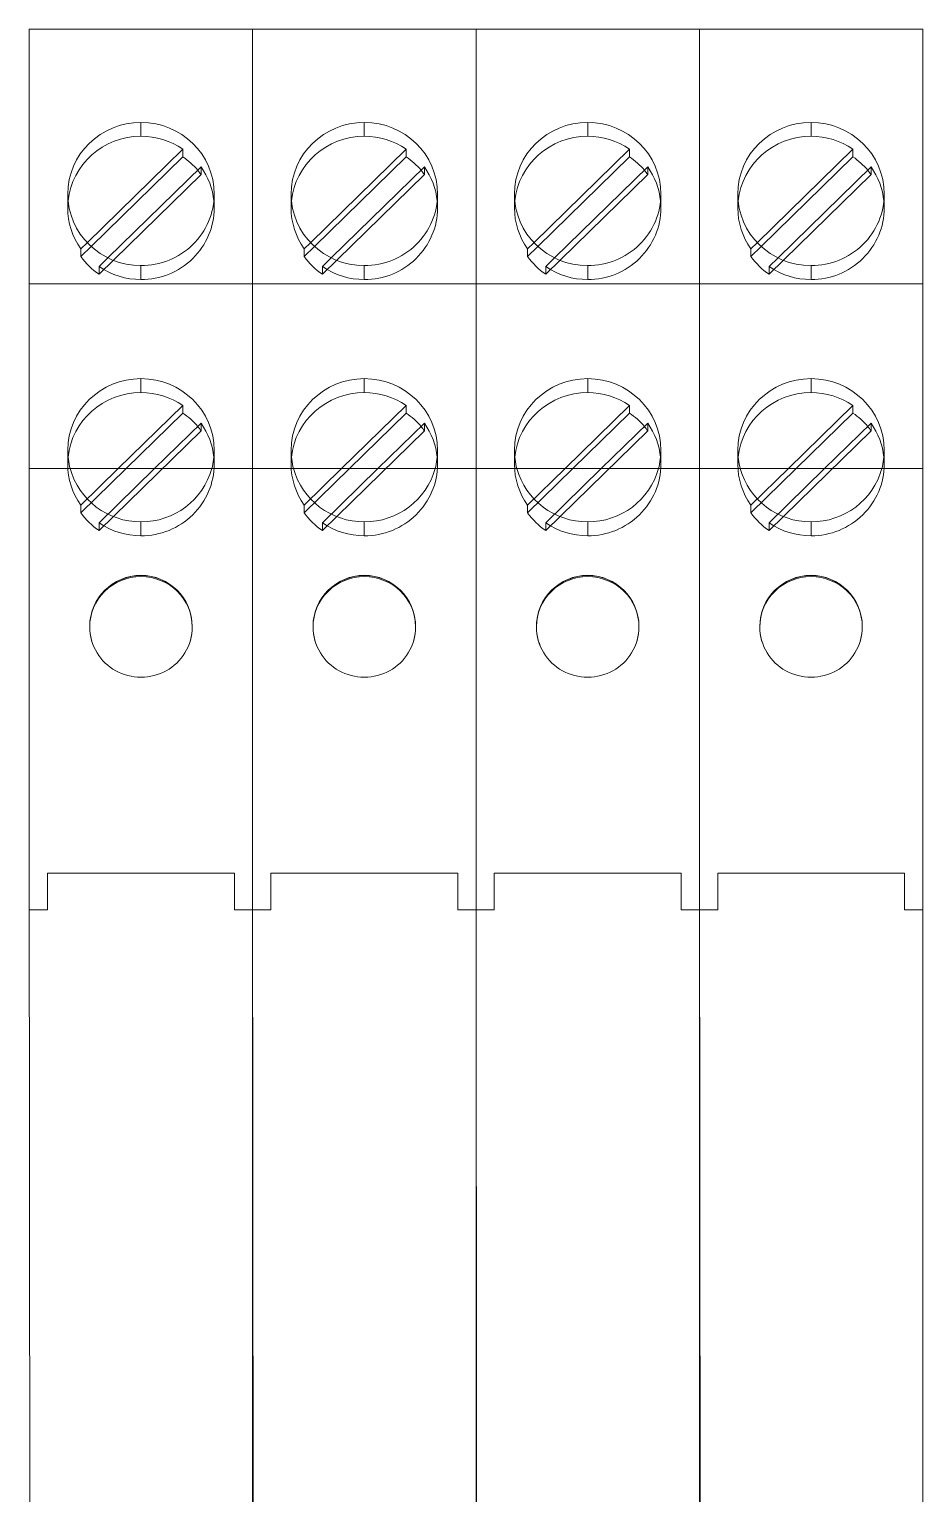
# Model space of a CAD drawing. Header units: millimetres. Extents: x 1359 to 3577, y 1336 to 3557.
# Drawn here: x 3034.85 to 3059.25, y 2521.56 to 2561.56 of the extents above; entities that cross this region are included whole.
import ezdxf

# ---------------------------------------------------------------- set-up
doc = ezdxf.new("R2010")
doc.units = ezdxf.units.MM
doc.layers.add('000-PI-Oprema', color=30, linetype='Continuous', lineweight=5)

msp = doc.modelspace()

# ---------------------------------------------------------------- linework, layer by layer
at = {"layer": '000-PI-Oprema', "color": 0, "linetype": 'ByBlock', "lineweight": 0}
for p, q in [((3034.852, 2561.556), (3040.952, 2561.556)), ((3034.852, 2555.101), (3034.852, 2561.556)), ((3034.852, 2561.556), (3034.852, 2561.556)), ((3034.852, 2561.556), (3034.852, 2561.556)), ((3034.852, 2561.556), (3040.952, 2561.556)), ((3034.852, 2555.101), (3034.852, 2561.556)), ((3034.852, 2561.556), (3034.852, 2561.556)), ((3034.852, 2561.556), (3034.852, 2561.556)), ((3040.952, 2561.556), (3040.952, 2561.556)), ((3040.952, 2561.556), (3040.952, 2561.556)), ((3040.952, 2561.556), (3040.952, 2561.556)), ((3040.952, 2555.101), (3040.952, 2561.556)), ((3040.952, 2561.556), (3040.952, 2561.556)), ((3040.952, 2561.556), (3040.952, 2561.556)), ((3040.952, 2561.556), (3040.952, 2561.556)), ((3040.952, 2555.101), (3040.952, 2561.556)), ((3040.952, 2561.556), (3047.052, 2561.556)), ((3040.952, 2555.101), (3040.952, 2561.556)), ((3040.952, 2561.556), (3040.952, 2561.556)), ((3040.952, 2561.556), (3040.952, 2561.556)), ((3040.952, 2561.556), (3040.952, 2561.556)), ((3040.952, 2561.556), (3047.052, 2561.556)), ((3040.952, 2555.101), (3040.952, 2561.556)), ((3040.952, 2561.556), (3040.952, 2561.556)), ((3040.952, 2561.556), (3040.952, 2561.556)), ((3040.952, 2561.556), (3040.952, 2561.556)), ((3047.052, 2561.556), (3047.052, 2561.556)), ((3047.052, 2561.556), (3047.052, 2561.556)), ((3047.052, 2561.556), (3047.052, 2561.556)), ((3047.052, 2555.101), (3047.052, 2561.556)), ((3047.052, 2561.556), (3047.052, 2561.556)), ((3047.052, 2561.556), (3047.052, 2561.556)), ((3047.052, 2561.556), (3047.052, 2561.556)), ((3047.052, 2555.101), (3047.052, 2561.556)), ((3047.052, 2561.556), (3053.152, 2561.556)), ((3047.052, 2555.101), (3047.052, 2561.556)), ((3047.052, 2561.556), (3047.052, 2561.556)), ((3047.052, 2561.556), (3047.052, 2561.556)), ((3047.052, 2561.556), (3047.052, 2561.556)), ((3047.052, 2561.556), (3053.152, 2561.556)), ((3047.052, 2555.101), (3047.052, 2561.556)), ((3047.052, 2561.556), (3047.052, 2561.556)), ((3047.052, 2561.556), (3047.052, 2561.556)), ((3047.052, 2561.556), (3047.052, 2561.556)), ((3053.152, 2561.556), (3053.152, 2561.556)), ((3053.152, 2561.556), (3053.152, 2561.556)), ((3053.152, 2561.556), (3053.152, 2561.556)), ((3053.152, 2555.101), (3053.152, 2561.556)), ((3053.152, 2561.556), (3053.152, 2561.556)), ((3053.152, 2561.556), (3053.152, 2561.556)), ((3053.152, 2561.556), (3053.152, 2561.556)), ((3053.152, 2555.101), (3053.152, 2561.556)), ((3053.152, 2561.556), (3059.252, 2561.556)), ((3053.152, 2555.101), (3053.152, 2561.556)), ((3053.152, 2561.556), (3053.152, 2561.556)), ((3053.152, 2561.556), (3053.152, 2561.556)), ((3053.152, 2561.556), (3053.152, 2561.556)), ((3053.152, 2561.556), (3059.252, 2561.556)), ((3053.152, 2555.101), (3053.152, 2561.556)), ((3053.152, 2561.556), (3053.152, 2561.556)), ((3053.152, 2561.556), (3053.152, 2561.556)), ((3053.152, 2561.556), (3053.152, 2561.556)), ((3059.252, 2561.556), (3059.252, 2561.556)), ((3059.252, 2561.556), (3059.252, 2561.556)), ((3059.252, 2561.556), (3059.252, 2561.556)), ((3059.252, 2555.101), (3059.252, 2561.556)), ((3059.252, 2561.556), (3059.252, 2561.556)), ((3059.252, 2561.556), (3059.252, 2561.556)), ((3059.252, 2561.556), (3059.252, 2561.556)), ((3059.252, 2555.101), (3059.252, 2561.556)), ((3059.252, 2561.556), (3059.252, 2561.556)), ((3059.252, 2561.556), (3059.252, 2561.556)), ((3040.952, 2560.711), (3040.952, 2561.156)), ((3040.952, 2560.711), (3040.952, 2561.156)), ((3047.052, 2560.711), (3047.052, 2561.156)), ((3047.052, 2560.711), (3047.052, 2561.156)), ((3053.152, 2560.711), (3053.152, 2561.156)), ((3053.152, 2560.711), (3053.152, 2561.156)), ((3059.252, 2560.711), (3059.252, 2561.156)), ((3059.252, 2560.711), (3059.252, 2561.156)), ((3034.852, 2560.056), (3034.852, 2560.056)), ((3034.852, 2560.056), (3034.852, 2560.056)), ((3040.952, 2560.056), (3040.952, 2560.056)), ((3040.952, 2560.056), (3040.952, 2560.056)), ((3047.052, 2560.056), (3047.052, 2560.056)), ((3047.052, 2560.056), (3047.052, 2560.056)), ((3053.152, 2560.056), (3053.152, 2560.056)), ((3053.152, 2560.056), (3053.152, 2560.056)), ((3037.902, 2559.013), (3037.902, 2558.634)), ((3040.952, 2557.993), (3040.952, 2558.869)), ((3040.952, 2557.993), (3040.952, 2558.869)), ((3044.002, 2559.013), (3044.002, 2558.634)), ((3047.052, 2557.993), (3047.052, 2558.869)), ((3047.052, 2557.993), (3047.052, 2558.869)), ((3050.102, 2559.013), (3050.102, 2558.634)), ((3053.152, 2557.993), (3053.152, 2558.869)), ((3053.152, 2557.993), (3053.152, 2558.869)), ((3056.202, 2559.013), (3056.202, 2558.634)), ((3059.252, 2557.993), (3059.252, 2558.869)), ((3059.252, 2557.993), (3059.252, 2558.869)), ((3039.047, 2558.281), (3036.435, 2555.727)), ((3036.541, 2555.623), (3039.047, 2558.073)), ((3039.047, 2558.281), (3039.047, 2558.073)), ((3045.147, 2558.281), (3042.535, 2555.727)), ((3042.641, 2555.623), (3045.147, 2558.073)), ((3045.147, 2558.281), (3045.147, 2558.073)), ((3051.247, 2558.281), (3048.635, 2555.727)), ((3048.741, 2555.623), (3051.247, 2558.073)), ((3051.247, 2558.281), (3051.247, 2558.073)), ((3057.347, 2558.281), (3054.735, 2555.727)), ((3054.841, 2555.623), (3057.347, 2558.073)), ((3057.347, 2558.281), (3057.347, 2558.073)), ((3037, 2555.311), (3039.542, 2557.797)), ((3039.542, 2557.797), (3039.542, 2557.589)), ((3043.1, 2555.311), (3045.642, 2557.797)), ((3045.642, 2557.797), (3045.642, 2557.589)), ((3049.2, 2555.311), (3051.742, 2557.797)), ((3051.742, 2557.797), (3051.742, 2557.589)), ((3055.3, 2555.311), (3057.842, 2557.797)), ((3057.842, 2557.797), (3057.842, 2557.589)), ((3039.542, 2557.589), (3036.757, 2554.865)), ((3045.642, 2557.589), (3042.857, 2554.865)), ((3051.742, 2557.589), (3048.957, 2554.865)), ((3057.842, 2557.589), (3055.057, 2554.865)), ((3035.902, 2556.677), (3035.902, 2557.057)), ((3039.902, 2556.677), (3039.902, 2557.057)), ((3042.002, 2556.677), (3042.002, 2557.057)), ((3046.002, 2556.677), (3046.002, 2557.057)), ((3048.102, 2556.677), (3048.102, 2557.057)), ((3052.102, 2556.677), (3052.102, 2557.057)), ((3054.202, 2556.677), (3054.202, 2557.057)), ((3058.202, 2556.677), (3058.202, 2557.057)), ((3036.435, 2555.727), (3036.262, 2555.557)), ((3036.262, 2555.35), (3036.541, 2555.623)), ((3042.535, 2555.727), (3042.362, 2555.557)), ((3042.362, 2555.35), (3042.641, 2555.623)), ((3048.635, 2555.727), (3048.462, 2555.557)), ((3048.462, 2555.35), (3048.741, 2555.623)), ((3054.735, 2555.727), (3054.562, 2555.557)), ((3054.562, 2555.35), (3054.841, 2555.623)), ((3036.262, 2555.557), (3036.262, 2555.35)), ((3036.757, 2555.073), (3037, 2555.311)), ((3042.362, 2555.557), (3042.362, 2555.35)), ((3042.857, 2555.073), (3043.1, 2555.311)), ((3048.462, 2555.557), (3048.462, 2555.35)), ((3048.957, 2555.073), (3049.2, 2555.311)), ((3054.562, 2555.557), (3054.562, 2555.35)), ((3055.057, 2555.073), (3055.3, 2555.311)), ((3034.852, 2554.556), (3034.852, 2555.101)), ((3034.852, 2554.556), (3034.852, 2555.101)), ((3036.757, 2555.073), (3036.757, 2554.865)), ((3037.902, 2555.101), (3037.902, 2554.721)), ((3040.952, 2554.556), (3040.952, 2555.101)), ((3040.952, 2554.556), (3040.952, 2555.101)), ((3040.952, 2554.556), (3040.952, 2555.101)), ((3040.952, 2554.556), (3040.952, 2555.101)), ((3042.857, 2555.073), (3042.857, 2554.865)), ((3044.002, 2555.101), (3044.002, 2554.721)), ((3047.052, 2554.556), (3047.052, 2555.101)), ((3047.052, 2554.556), (3047.052, 2555.101)), ((3047.052, 2554.556), (3047.052, 2555.101)), ((3047.052, 2554.556), (3047.052, 2555.101)), ((3048.957, 2555.073), (3048.957, 2554.865)), ((3050.102, 2555.101), (3050.102, 2554.721)), ((3053.152, 2554.556), (3053.152, 2555.101)), ((3053.152, 2554.556), (3053.152, 2555.101)), ((3053.152, 2554.556), (3053.152, 2555.101)), ((3053.152, 2554.556), (3053.152, 2555.101)), ((3055.057, 2555.073), (3055.057, 2554.865)), ((3056.202, 2555.101), (3056.202, 2554.721)), ((3059.252, 2554.556), (3059.252, 2555.101)), ((3059.252, 2554.556), (3059.252, 2555.101)), ((3034.852, 2554.605), (3040.952, 2554.605)), ((3034.852, 2554.556), (3034.852, 2554.556)), ((3034.852, 2554.556), (3034.852, 2549.556)), ((3034.852, 2554.556), (3034.852, 2554.556)), ((3034.852, 2554.556), (3034.852, 2549.556)), ((3040.952, 2554.605), (3047.052, 2554.605)), ((3040.952, 2554.556), (3040.952, 2554.556)), ((3040.952, 2549.556), (3040.952, 2554.556)), ((3040.952, 2554.556), (3040.952, 2554.556)), ((3040.952, 2549.556), (3040.952, 2554.556)), ((3040.952, 2554.556), (3040.952, 2554.556)), ((3040.952, 2554.556), (3040.952, 2549.556)), ((3040.952, 2554.556), (3040.952, 2554.556)), ((3040.952, 2554.556), (3040.952, 2549.556)), ((3047.052, 2554.605), (3053.152, 2554.605)), ((3047.052, 2554.556), (3047.052, 2554.556)), ((3047.052, 2549.556), (3047.052, 2554.556)), ((3047.052, 2554.556), (3047.052, 2554.556)), ((3047.052, 2549.556), (3047.052, 2554.556)), ((3047.052, 2554.556), (3047.052, 2554.556)), ((3047.052, 2554.556), (3047.052, 2549.556)), ((3047.052, 2554.556), (3047.052, 2554.556)), ((3047.052, 2554.556), (3047.052, 2549.556)), ((3053.152, 2554.605), (3059.252, 2554.605)), ((3053.152, 2554.556), (3053.152, 2554.556)), ((3053.152, 2549.556), (3053.152, 2554.556)), ((3053.152, 2554.556), (3053.152, 2554.556)), ((3053.152, 2549.556), (3053.152, 2554.556)), ((3053.152, 2554.556), (3053.152, 2554.556)), ((3053.152, 2554.556), (3053.152, 2549.556)), ((3053.152, 2554.556), (3053.152, 2554.556)), ((3053.152, 2554.556), (3053.152, 2549.556)), ((3059.252, 2554.556), (3059.252, 2554.556)), ((3059.252, 2549.556), (3059.252, 2554.556)), ((3059.252, 2554.556), (3059.252, 2554.556)), ((3059.252, 2549.556), (3059.252, 2554.556)), ((3037.902, 2552.013), (3037.902, 2551.634)), ((3044.002, 2552.013), (3044.002, 2551.634)), ((3050.102, 2552.013), (3050.102, 2551.634)), ((3056.202, 2552.013), (3056.202, 2551.634)), ((3040.952, 2550.993), (3040.952, 2551.865)), ((3040.952, 2550.993), (3040.952, 2551.865)), ((3047.052, 2550.993), (3047.052, 2551.865)), ((3047.052, 2550.993), (3047.052, 2551.865)), ((3053.152, 2550.993), (3053.152, 2551.865)), ((3053.152, 2550.993), (3053.152, 2551.865)), ((3059.252, 2550.993), (3059.252, 2551.865)), ((3059.252, 2550.993), (3059.252, 2551.865)), ((3039.047, 2551.281), (3037.283, 2549.556)), ((3039.047, 2551.281), (3039.047, 2551.073)), ((3045.147, 2551.281), (3043.383, 2549.556)), ((3045.147, 2551.281), (3045.147, 2551.073)), ((3051.247, 2551.281), (3049.483, 2549.556)), ((3051.247, 2551.281), (3051.247, 2551.073)), ((3057.347, 2551.281), (3055.583, 2549.556)), ((3057.347, 2551.281), (3057.347, 2551.073)), ((3037.496, 2549.556), (3039.047, 2551.073)), ((3043.596, 2549.556), (3045.147, 2551.073)), ((3049.696, 2549.556), (3051.247, 2551.073)), ((3055.796, 2549.556), (3057.347, 2551.073)), ((3039.542, 2550.589), (3036.757, 2547.865)), ((3038.273, 2549.556), (3039.542, 2550.797)), ((3039.542, 2550.797), (3039.542, 2550.589)), ((3045.642, 2550.589), (3042.857, 2547.865)), ((3044.373, 2549.556), (3045.642, 2550.797)), ((3045.642, 2550.797), (3045.642, 2550.589)), ((3051.742, 2550.589), (3048.957, 2547.865)), ((3050.473, 2549.556), (3051.742, 2550.797)), ((3051.742, 2550.797), (3051.742, 2550.589)), ((3057.842, 2550.589), (3055.057, 2547.865)), ((3056.573, 2549.556), (3057.842, 2550.797)), ((3057.842, 2550.797), (3057.842, 2550.589)), ((3035.902, 2549.677), (3035.902, 2550.057)), ((3039.902, 2549.677), (3039.902, 2550.057)), ((3042.002, 2549.677), (3042.002, 2550.057)), ((3046.002, 2549.677), (3046.002, 2550.057)), ((3048.102, 2549.677), (3048.102, 2550.057)), ((3052.102, 2549.677), (3052.102, 2550.057)), ((3054.202, 2549.677), (3054.202, 2550.057)), ((3058.202, 2549.677), (3058.202, 2550.057)), ((3034.852, 2549.556), (3040.952, 2549.556)), ((3034.852, 2539.206), (3034.852, 2549.556)), ((3034.852, 2549.556), (3034.852, 2549.556)), ((3034.852, 2539.206), (3034.852, 2549.556)), ((3034.852, 2549.556), (3034.852, 2549.556)), ((3036.262, 2548.35), (3037.496, 2549.556)), ((3037.283, 2549.556), (3036.262, 2548.557)), ((3036.757, 2548.073), (3038.273, 2549.556)), ((3040.952, 2549.556), (3040.952, 2549.556)), ((3040.952, 2539.206), (3040.952, 2549.556)), ((3040.952, 2549.556), (3040.952, 2549.556)), ((3040.952, 2539.206), (3040.952, 2549.556)), ((3040.952, 2549.556), (3047.052, 2549.556)), ((3040.952, 2539.206), (3040.952, 2549.556)), ((3040.952, 2549.556), (3040.952, 2549.556)), ((3040.952, 2539.206), (3040.952, 2549.556)), ((3040.952, 2549.556), (3040.952, 2549.556)), ((3042.362, 2548.35), (3043.596, 2549.556)), ((3043.383, 2549.556), (3042.362, 2548.557)), ((3042.857, 2548.073), (3044.373, 2549.556)), ((3047.052, 2549.556), (3047.052, 2549.556)), ((3047.052, 2539.206), (3047.052, 2549.556)), ((3047.052, 2549.556), (3047.052, 2549.556)), ((3047.052, 2539.206), (3047.052, 2549.556)), ((3047.052, 2549.556), (3053.152, 2549.556)), ((3047.052, 2539.206), (3047.052, 2549.556)), ((3047.052, 2549.556), (3047.052, 2549.556)), ((3047.052, 2539.206), (3047.052, 2549.556)), ((3047.052, 2549.556), (3047.052, 2549.556)), ((3048.462, 2548.35), (3049.696, 2549.556)), ((3049.483, 2549.556), (3048.462, 2548.557)), ((3048.957, 2548.073), (3050.473, 2549.556)), ((3053.152, 2549.556), (3053.152, 2549.556)), ((3053.152, 2539.206), (3053.152, 2549.556)), ((3053.152, 2549.556), (3053.152, 2549.556)), ((3053.152, 2539.206), (3053.152, 2549.556)), ((3053.152, 2549.556), (3059.252, 2549.556)), ((3053.152, 2539.206), (3053.152, 2549.556)), ((3053.152, 2549.556), (3053.152, 2549.556)), ((3053.152, 2539.206), (3053.152, 2549.556)), ((3053.152, 2549.556), (3053.152, 2549.556)), ((3054.562, 2548.35), (3055.796, 2549.556)), ((3055.583, 2549.556), (3054.562, 2548.557)), ((3055.057, 2548.073), (3056.573, 2549.556)), ((3059.252, 2549.556), (3059.252, 2549.556)), ((3059.252, 2539.206), (3059.252, 2549.556)), ((3059.252, 2549.556), (3059.252, 2549.556)), ((3059.252, 2539.206), (3059.252, 2549.556)), ((3036.262, 2548.557), (3036.262, 2548.35)), ((3042.362, 2548.557), (3042.362, 2548.35)), ((3048.462, 2548.557), (3048.462, 2548.35)), ((3054.562, 2548.557), (3054.562, 2548.35)), ((3036.757, 2548.073), (3036.757, 2547.865)), ((3037.902, 2548.101), (3037.902, 2547.721)), ((3042.857, 2548.073), (3042.857, 2547.865)), ((3044.002, 2548.101), (3044.002, 2547.721)), ((3048.957, 2548.073), (3048.957, 2547.865)), ((3050.102, 2548.101), (3050.102, 2547.721)), ((3055.057, 2548.073), (3055.057, 2547.865)), ((3056.202, 2548.101), (3056.202, 2547.721)), ((3036.502, 2545.233), (3036.502, 2545.242)), ((3039.302, 2545.233), (3039.302, 2545.242)), ((3042.602, 2545.233), (3042.602, 2545.242)), ((3045.402, 2545.233), (3045.402, 2545.242)), ((3048.702, 2545.233), (3048.702, 2545.242)), ((3051.502, 2545.233), (3051.502, 2545.242)), ((3054.802, 2545.233), (3054.802, 2545.242)), ((3057.602, 2545.233), (3057.602, 2545.242)), ((3034.877, 2513.005), (3034.852, 2539.206)), ((3034.877, 2513.005), (3034.852, 2539.206)), ((3040.952, 2537.506), (3040.952, 2539.206)), ((3040.952, 2537.506), (3040.952, 2539.206)), ((3040.977, 2513.005), (3040.952, 2539.206)), ((3040.977, 2513.005), (3040.952, 2539.206)), ((3047.052, 2537.506), (3047.052, 2539.206)), ((3047.052, 2537.506), (3047.052, 2539.206)), ((3047.077, 2513.005), (3047.052, 2539.206)), ((3047.077, 2513.005), (3047.052, 2539.206)), ((3053.152, 2537.506), (3053.152, 2539.206)), ((3053.152, 2537.506), (3053.152, 2539.206)), ((3053.177, 2513.005), (3053.152, 2539.206)), ((3053.177, 2513.005), (3053.152, 2539.206)), ((3059.252, 2537.506), (3059.252, 2539.206)), ((3059.252, 2537.506), (3059.252, 2539.206)), ((3034.852, 2538.556), (3034.852, 2538.556)), ((3034.852, 2538.556), (3034.852, 2538.556)), ((3035.352, 2538.506), (3040.452, 2538.506)), ((3035.352, 2538.506), (3035.352, 2538.506)), ((3035.352, 2538.506), (3035.352, 2537.506)), ((3040.452, 2538.506), (3040.452, 2538.506)), ((3040.452, 2538.506), (3040.452, 2537.506)), ((3040.952, 2538.556), (3040.952, 2538.556)), ((3040.952, 2538.556), (3040.952, 2538.556)), ((3040.952, 2538.556), (3040.952, 2538.556)), ((3040.952, 2538.556), (3040.952, 2538.556)), ((3041.452, 2538.506), (3046.552, 2538.506)), ((3041.452, 2538.506), (3041.452, 2538.506)), ((3041.452, 2538.506), (3041.452, 2537.506)), ((3046.552, 2538.506), (3046.552, 2538.506)), ((3046.552, 2538.506), (3046.552, 2537.506)), ((3047.052, 2538.556), (3047.052, 2538.556)), ((3047.052, 2538.556), (3047.052, 2538.556)), ((3047.052, 2538.556), (3047.052, 2538.556)), ((3047.052, 2538.556), (3047.052, 2538.556)), ((3047.552, 2538.506), (3052.652, 2538.506)), ((3047.552, 2538.506), (3047.552, 2538.506)), ((3047.552, 2538.506), (3047.552, 2537.506)), ((3052.652, 2538.506), (3052.652, 2538.506)), ((3052.652, 2538.506), (3052.652, 2537.506)), ((3053.152, 2538.556), (3053.152, 2538.556)), ((3053.152, 2538.556), (3053.152, 2538.556)), ((3053.152, 2538.556), (3053.152, 2538.556)), ((3053.152, 2538.556), (3053.152, 2538.556)), ((3053.652, 2538.506), (3058.752, 2538.506)), ((3053.652, 2538.506), (3053.652, 2538.506)), ((3053.652, 2538.506), (3053.652, 2537.506)), ((3058.752, 2538.506), (3058.752, 2538.506)), ((3058.752, 2538.506), (3058.752, 2537.506)), ((3059.252, 2538.556), (3059.252, 2538.556)), ((3059.252, 2538.556), (3059.252, 2538.556)), ((3034.852, 2537.756), (3034.852, 2537.756)), ((3034.852, 2537.756), (3034.852, 2537.756)), ((3040.952, 2537.756), (3040.952, 2537.756)), ((3040.952, 2537.756), (3040.952, 2537.756)), ((3040.952, 2537.756), (3040.952, 2537.756)), ((3040.952, 2537.756), (3040.952, 2537.756)), ((3047.052, 2537.756), (3047.052, 2537.756)), ((3047.052, 2537.756), (3047.052, 2537.756)), ((3047.052, 2537.756), (3047.052, 2537.756)), ((3047.052, 2537.756), (3047.052, 2537.756)), ((3053.152, 2537.756), (3053.152, 2537.756)), ((3053.152, 2537.756), (3053.152, 2537.756)), ((3053.152, 2537.756), (3053.152, 2537.756)), ((3053.152, 2537.756), (3053.152, 2537.756)), ((3059.252, 2537.756), (3059.252, 2537.756)), ((3059.252, 2537.756), (3059.252, 2537.756)), ((3034.852, 2537.506), (3034.852, 2537.506)), ((3035.352, 2537.506), (3034.852, 2537.506)), ((3034.852, 2537.506), (3034.852, 2537.506)), ((3035.352, 2537.506), (3035.352, 2537.506)), ((3040.452, 2537.506), (3040.452, 2537.506)), ((3040.952, 2537.506), (3040.452, 2537.506)), ((3040.952, 2537.506), (3040.952, 2537.506)), ((3040.952, 2537.506), (3040.952, 2511.206)), ((3040.952, 2537.506), (3040.952, 2537.506)), ((3040.952, 2537.506), (3040.952, 2511.206)), ((3040.952, 2537.506), (3040.952, 2537.506)), ((3041.452, 2537.506), (3040.952, 2537.506)), ((3040.952, 2537.506), (3040.952, 2537.506)), ((3041.452, 2537.506), (3041.452, 2537.506)), ((3046.552, 2537.506), (3046.552, 2537.506)), ((3047.052, 2537.506), (3046.552, 2537.506)), ((3047.052, 2537.506), (3047.052, 2537.506)), ((3047.052, 2537.506), (3047.052, 2511.206)), ((3047.052, 2537.506), (3047.052, 2537.506)), ((3047.052, 2537.506), (3047.052, 2511.206)), ((3047.052, 2537.506), (3047.052, 2537.506)), ((3047.552, 2537.506), (3047.052, 2537.506)), ((3047.052, 2537.506), (3047.052, 2537.506)), ((3047.552, 2537.506), (3047.552, 2537.506)), ((3052.652, 2537.506), (3052.652, 2537.506)), ((3053.152, 2537.506), (3052.652, 2537.506)), ((3053.152, 2537.506), (3053.152, 2537.506)), ((3053.152, 2537.506), (3053.152, 2511.206)), ((3053.152, 2537.506), (3053.152, 2537.506)), ((3053.152, 2537.506), (3053.152, 2511.206)), ((3053.152, 2537.506), (3053.152, 2537.506)), ((3053.652, 2537.506), (3053.152, 2537.506)), ((3053.152, 2537.506), (3053.152, 2537.506)), ((3053.652, 2537.506), (3053.652, 2537.506)), ((3058.752, 2537.506), (3058.752, 2537.506)), ((3059.252, 2537.506), (3058.752, 2537.506)), ((3059.252, 2537.506), (3059.252, 2537.506)), ((3059.252, 2537.506), (3059.252, 2511.206)), ((3059.252, 2537.506), (3059.252, 2537.506)), ((3059.252, 2537.506), (3059.252, 2511.206)), ((3034.852, 2536.797), (3034.852, 2536.797)), ((3034.852, 2536.797), (3034.852, 2536.797)), ((3040.952, 2536.797), (3040.952, 2536.797)), ((3040.952, 2536.797), (3040.952, 2536.797)), ((3040.952, 2536.797), (3040.952, 2536.797)), ((3040.952, 2536.797), (3040.952, 2536.797)), ((3047.052, 2536.797), (3047.052, 2536.797)), ((3047.052, 2536.797), (3047.052, 2536.797)), ((3047.052, 2536.797), (3047.052, 2536.797)), ((3047.052, 2536.797), (3047.052, 2536.797)), ((3053.152, 2536.797), (3053.152, 2536.797)), ((3053.152, 2536.797), (3053.152, 2536.797)), ((3053.152, 2536.797), (3053.152, 2536.797)), ((3053.152, 2536.797), (3053.152, 2536.797)), ((3059.252, 2536.797), (3059.252, 2536.797)), ((3059.252, 2536.797), (3059.252, 2536.797))]:
    msp.add_line(p, q, dxfattribs=at)
for centre in [(3037.902, 2545.242), (3044.002, 2545.242), (3050.102, 2545.242), (3056.202, 2545.242)]:
    msp.add_arc(centre, 1.4, 0, 180, dxfattribs=at)
for centre, major_axis, ratio, start_param, end_param in [((3037.902, 2557.057), (-2, 0), 0.978148, -1.570796, 0), ((3037.902, 2557.057), (-2, 0), 0.978148, 3.141593, 4.712389), ((3044.002, 2557.057), (-2, 0), 0.978148, -1.570796, 0), ((3044.002, 2557.057), (-2, 0), 0.978148, 3.141593, 4.712389), ((3050.102, 2557.057), (-2, 0), 0.978148, -1.570796, 0), ((3050.102, 2557.057), (-2, 0), 0.978148, 3.141593, 4.712389), ((3056.202, 2557.057), (-2, 0), 0.978148, -1.570796, 0), ((3056.202, 2557.057), (-2, 0), 0.978148, 3.141593, 4.712389), ((3037.902, 2556.677), (-2, 0), 0.978148, -1.570796, -0.097132), ((3037.902, 2556.677), (-2, 0), 0.978148, -2.180289, -1.570796), ((3044.002, 2556.677), (-2, 0), 0.978148, -1.570796, -0.097132), ((3044.002, 2556.677), (-2, 0), 0.978148, -2.180289, -1.570796), ((3050.102, 2556.677), (-2, 0), 0.978148, -1.570796, -0.097132), ((3050.102, 2556.677), (-2, 0), 0.978148, -2.180289, -1.570796), ((3056.202, 2556.677), (-2, 0), 0.978148, -1.570796, -0.097132), ((3056.202, 2556.677), (-2, 0), 0.978148, -2.180289, -1.570796), ((3037.902, 2556.469), (2, 0), 0.978148, 0.685382, 0.961304), ((3044.002, 2556.469), (2, 0), 0.978148, 0.685382, 0.961304), ((3050.102, 2556.469), (2, 0), 0.978148, 0.685382, 0.961304), ((3056.202, 2556.469), (2, 0), 0.978148, 0.685382, 0.961304), ((3037.902, 2556.469), (2, 0), 0.978148, 0.609492, 0.685382), ((3037.902, 2556.677), (-2, 0), 0.978148, -3.044461, -2.5321), ((3044.002, 2556.469), (2, 0), 0.978148, 0.609492, 0.685382), ((3044.002, 2556.677), (-2, 0), 0.978148, -3.044461, -2.5321), ((3050.102, 2556.469), (2, 0), 0.978148, 0.609492, 0.685382), ((3050.102, 2556.677), (-2, 0), 0.978148, -3.044461, -2.5321), ((3056.202, 2556.469), (2, 0), 0.978148, 0.609492, 0.685382), ((3056.202, 2556.677), (-2, 0), 0.978148, -3.044461, -2.5321), ((3037.902, 2557.057), (-2, 0), 0.978148, 0, 1.570796), ((3037.902, 2556.677), (-2, 0), 0.978148, -0.097132, 0), ((3037.902, 2557.057), (-2, 0), 0.978148, 1.570796, 3.141593), ((3037.902, 2556.677), (-2, 0), 0.978148, 3.141593, 3.238724), ((3044.002, 2557.057), (-2, 0), 0.978148, 0, 1.570796), ((3044.002, 2556.677), (-2, 0), 0.978148, -0.097132, 0), ((3044.002, 2557.057), (-2, 0), 0.978148, 1.570796, 3.141593), ((3044.002, 2556.677), (-2, 0), 0.978148, 3.141593, 3.238724), ((3050.102, 2557.057), (-2, 0), 0.978148, 0, 1.570796), ((3050.102, 2556.677), (-2, 0), 0.978148, -0.097132, 0), ((3050.102, 2557.057), (-2, 0), 0.978148, 1.570796, 3.141593), ((3050.102, 2556.677), (-2, 0), 0.978148, 3.141593, 3.238724), ((3056.202, 2557.057), (-2, 0), 0.978148, 0, 1.570796), ((3056.202, 2556.677), (-2, 0), 0.978148, -0.097132, 0), ((3056.202, 2557.057), (-2, 0), 0.978148, 1.570796, 3.141593), ((3056.202, 2556.677), (-2, 0), 0.978148, 3.141593, 3.238724), ((3037.902, 2556.677), (-2, 0), 0.978148, 0, 0.609492), ((3037.902, 2556.677), (-2, 0), 0.978148, 1.570796, 3.141593), ((3044.002, 2556.677), (-2, 0), 0.978148, 0, 0.609492), ((3044.002, 2556.677), (-2, 0), 0.978148, 1.570796, 3.141593), ((3050.102, 2556.677), (-2, 0), 0.978148, 0, 0.609492), ((3050.102, 2556.677), (-2, 0), 0.978148, 1.570796, 3.141593), ((3056.202, 2556.677), (-2, 0), 0.978148, 0, 0.609492), ((3056.202, 2556.677), (-2, 0), 0.978148, 1.570796, 3.141593), ((3037.902, 2556.469), (2, 0), 0.978148, -2.5321, -2.180289), ((3044.002, 2556.469), (2, 0), 0.978148, -2.5321, -2.180289), ((3050.102, 2556.469), (2, 0), 0.978148, -2.5321, -2.180289), ((3056.202, 2556.469), (2, 0), 0.978148, -2.5321, -2.180289), ((3037.902, 2556.677), (-2, 0), 0.978148, 0.961304, 1.570796), ((3044.002, 2556.677), (-2, 0), 0.978148, 0.961304, 1.570796), ((3050.102, 2556.677), (-2, 0), 0.978148, 0.961304, 1.570796), ((3056.202, 2556.677), (-2, 0), 0.978148, 0.961304, 1.570796), ((3037.902, 2550.057), (-2, 0), 0.978148, -1.570796, 0), ((3037.902, 2550.057), (-2, 0), 0.978148, 3.141593, 4.712389), ((3044.002, 2550.057), (-2, 0), 0.978148, -1.570796, 0), ((3044.002, 2550.057), (-2, 0), 0.978148, 3.141593, 4.712389), ((3050.102, 2550.057), (-2, 0), 0.978148, -1.570796, 0), ((3050.102, 2550.057), (-2, 0), 0.978148, 3.141593, 4.712389), ((3056.202, 2550.057), (-2, 0), 0.978148, -1.570796, 0), ((3056.202, 2550.057), (-2, 0), 0.978148, 3.141593, 4.712389), ((3037.902, 2549.677), (-2, 0), 0.978148, -1.570796, -0.097132), ((3037.902, 2549.677), (-2, 0), 0.978148, -2.180289, -1.570796), ((3044.002, 2549.677), (-2, 0), 0.978148, -1.570796, -0.097132), ((3044.002, 2549.677), (-2, 0), 0.978148, -2.180289, -1.570796), ((3050.102, 2549.677), (-2, 0), 0.978148, -1.570796, -0.097132), ((3050.102, 2549.677), (-2, 0), 0.978148, -2.180289, -1.570796), ((3056.202, 2549.677), (-2, 0), 0.978148, -1.570796, -0.097132), ((3056.202, 2549.677), (-2, 0), 0.978148, -2.180289, -1.570796), ((3037.902, 2549.469), (2, 0), 0.978148, 0.685382, 0.961304), ((3044.002, 2549.469), (2, 0), 0.978148, 0.685382, 0.961304), ((3050.102, 2549.469), (2, 0), 0.978148, 0.685382, 0.961304), ((3056.202, 2549.469), (2, 0), 0.978148, 0.685382, 0.961304), ((3037.902, 2549.469), (2, 0), 0.978148, 0.609492, 0.685382), ((3037.902, 2549.677), (-2, 0), 0.978148, -3.044461, -2.5321), ((3044.002, 2549.469), (2, 0), 0.978148, 0.609492, 0.685382), ((3044.002, 2549.677), (-2, 0), 0.978148, -3.044461, -2.5321), ((3050.102, 2549.469), (2, 0), 0.978148, 0.609492, 0.685382), ((3050.102, 2549.677), (-2, 0), 0.978148, -3.044461, -2.5321), ((3056.202, 2549.469), (2, 0), 0.978148, 0.609492, 0.685382), ((3056.202, 2549.677), (-2, 0), 0.978148, -3.044461, -2.5321), ((3037.902, 2550.057), (-2, 0), 0.978148, 0, 0.258728), ((3037.902, 2550.057), (-2, 0), 0.978148, 2.882864, 3.141593), ((3044.002, 2550.057), (-2, 0), 0.978148, 0, 0.258728), ((3044.002, 2550.057), (-2, 0), 0.978148, 2.882864, 3.141593), ((3050.102, 2550.057), (-2, 0), 0.978148, 0, 0.258728), ((3050.102, 2550.057), (-2, 0), 0.978148, 2.882864, 3.141593), ((3056.202, 2550.057), (-2, 0), 0.978148, 0, 0.258728), ((3056.202, 2550.057), (-2, 0), 0.978148, 2.882864, 3.141593), ((3037.902, 2549.677), (-2, 0), 0.978148, -0.097132, 0), ((3037.902, 2549.677), (-2, 0), 0.978148, 0, 0.609492), ((3037.902, 2549.677), (-2, 0), 0.978148, 1.570796, 3.141593), ((3037.902, 2549.677), (-2, 0), 0.978148, 3.141593, 3.238724), ((3044.002, 2549.677), (-2, 0), 0.978148, -0.097132, 0), ((3044.002, 2549.677), (-2, 0), 0.978148, 0, 0.609492), ((3044.002, 2549.677), (-2, 0), 0.978148, 1.570796, 3.141593), ((3044.002, 2549.677), (-2, 0), 0.978148, 3.141593, 3.238724), ((3050.102, 2549.677), (-2, 0), 0.978148, -0.097132, 0), ((3050.102, 2549.677), (-2, 0), 0.978148, 0, 0.609492), ((3050.102, 2549.677), (-2, 0), 0.978148, 1.570796, 3.141593), ((3050.102, 2549.677), (-2, 0), 0.978148, 3.141593, 3.238724), ((3056.202, 2549.677), (-2, 0), 0.978148, -0.097132, 0), ((3056.202, 2549.677), (-2, 0), 0.978148, 0, 0.609492), ((3056.202, 2549.677), (-2, 0), 0.978148, 1.570796, 3.141593), ((3056.202, 2549.677), (-2, 0), 0.978148, 3.141593, 3.238724), ((3037.902, 2550.057), (-2, 0), 0.978148, 0.258728, 1.570796), ((3037.902, 2550.057), (-2, 0), 0.978148, 1.570796, 2.882864), ((3044.002, 2550.057), (-2, 0), 0.978148, 0.258728, 1.570796), ((3044.002, 2550.057), (-2, 0), 0.978148, 1.570796, 2.882864), ((3050.102, 2550.057), (-2, 0), 0.978148, 0.258728, 1.570796), ((3050.102, 2550.057), (-2, 0), 0.978148, 1.570796, 2.882864), ((3056.202, 2550.057), (-2, 0), 0.978148, 0.258728, 1.570796), ((3056.202, 2550.057), (-2, 0), 0.978148, 1.570796, 2.882864), ((3037.902, 2549.469), (2, 0), 0.978148, -2.5321, -2.180289), ((3037.902, 2549.677), (-2, 0), 0.978148, 0.961304, 1.570796), ((3044.002, 2549.469), (2, 0), 0.978148, -2.5321, -2.180289), ((3044.002, 2549.677), (-2, 0), 0.978148, 0.961304, 1.570796), ((3050.102, 2549.469), (2, 0), 0.978148, -2.5321, -2.180289), ((3050.102, 2549.677), (-2, 0), 0.978148, 0.961304, 1.570796), ((3056.202, 2549.469), (2, 0), 0.978148, -2.5321, -2.180289), ((3056.202, 2549.677), (-2, 0), 0.978148, 0.961304, 1.570796), ((3037.902, 2545.233), (-1.4, 0), 0.982559, -1.570796, 0.003609), ((3037.902, 2545.242), (1.4, 0), 0.994522, 1.570796, 3.141593), ((3037.902, 2545.242), (1.4, 0), 0.994522, 0, 1.570796), ((3037.902, 2545.233), (-1.4, 0), 0.982559, 3.141538, 4.712389), ((3044.002, 2545.233), (-1.4, 0), 0.982559, -1.570796, 0.003609), ((3044.002, 2545.242), (1.4, 0), 0.994522, 1.570796, 3.141593), ((3044.002, 2545.242), (1.4, 0), 0.994522, 0, 1.570796), ((3044.002, 2545.233), (-1.4, 0), 0.982559, 3.141538, 4.712389), ((3050.102, 2545.233), (-1.4, 0), 0.982559, -1.570796, 0.003609), ((3050.102, 2545.242), (1.4, 0), 0.994522, 1.570796, 3.141593), ((3050.102, 2545.242), (1.4, 0), 0.994522, 0, 1.570796), ((3050.102, 2545.233), (-1.4, 0), 0.982559, 3.141538, 4.712389), ((3056.202, 2545.233), (-1.4, 0), 0.982559, -1.570796, 0.003609), ((3056.202, 2545.242), (1.4, 0), 0.994522, 1.570796, 3.141593), ((3056.202, 2545.242), (1.4, 0), 0.994522, 0, 1.570796), ((3056.202, 2545.233), (-1.4, 0), 0.982559, 3.141538, 4.712389), ((3037.902, 2545.242), (1.4, 0), 0.994522, 3.141593, 3.68285), ((3037.902, 2545.233), (-1.4, 0), 0.982559, 0.003609, 0.541258), ((3037.902, 2545.242), (1.4, 0), 0.994522, -0.541258, 0), ((3037.902, 2545.233), (-1.4, 0), 0.982559, 2.600335, 3.141538), ((3044.002, 2545.242), (1.4, 0), 0.994522, 3.141593, 3.68285), ((3044.002, 2545.233), (-1.4, 0), 0.982559, 0.003609, 0.541258), ((3044.002, 2545.242), (1.4, 0), 0.994522, -0.541258, 0), ((3044.002, 2545.233), (-1.4, 0), 0.982559, 2.600335, 3.141538), ((3050.102, 2545.242), (1.4, 0), 0.994522, 3.141593, 3.68285), ((3050.102, 2545.233), (-1.4, 0), 0.982559, 0.003609, 0.541258), ((3050.102, 2545.242), (1.4, 0), 0.994522, -0.541258, 0), ((3050.102, 2545.233), (-1.4, 0), 0.982559, 2.600335, 3.141538), ((3056.202, 2545.242), (1.4, 0), 0.994522, 3.141593, 3.68285), ((3056.202, 2545.233), (-1.4, 0), 0.982559, 0.003609, 0.541258), ((3056.202, 2545.242), (1.4, 0), 0.994522, -0.541258, 0), ((3056.202, 2545.233), (-1.4, 0), 0.982559, 2.600335, 3.141538), ((3037.902, 2545.224), (-1.398, 0), 0.976187, 0.538389, 2.603204), ((3044.002, 2545.224), (-1.398, 0), 0.976187, 0.538389, 2.603204), ((3050.102, 2545.224), (-1.398, 0), 0.976187, 0.538389, 2.603204), ((3056.202, 2545.224), (-1.398, 0), 0.976187, 0.538389, 2.603204)]:
    msp.add_ellipse(centre, major_axis=major_axis, ratio=ratio, start_param=start_param, end_param=end_param, dxfattribs=at)

doc.saveas('drawing.dxf')
